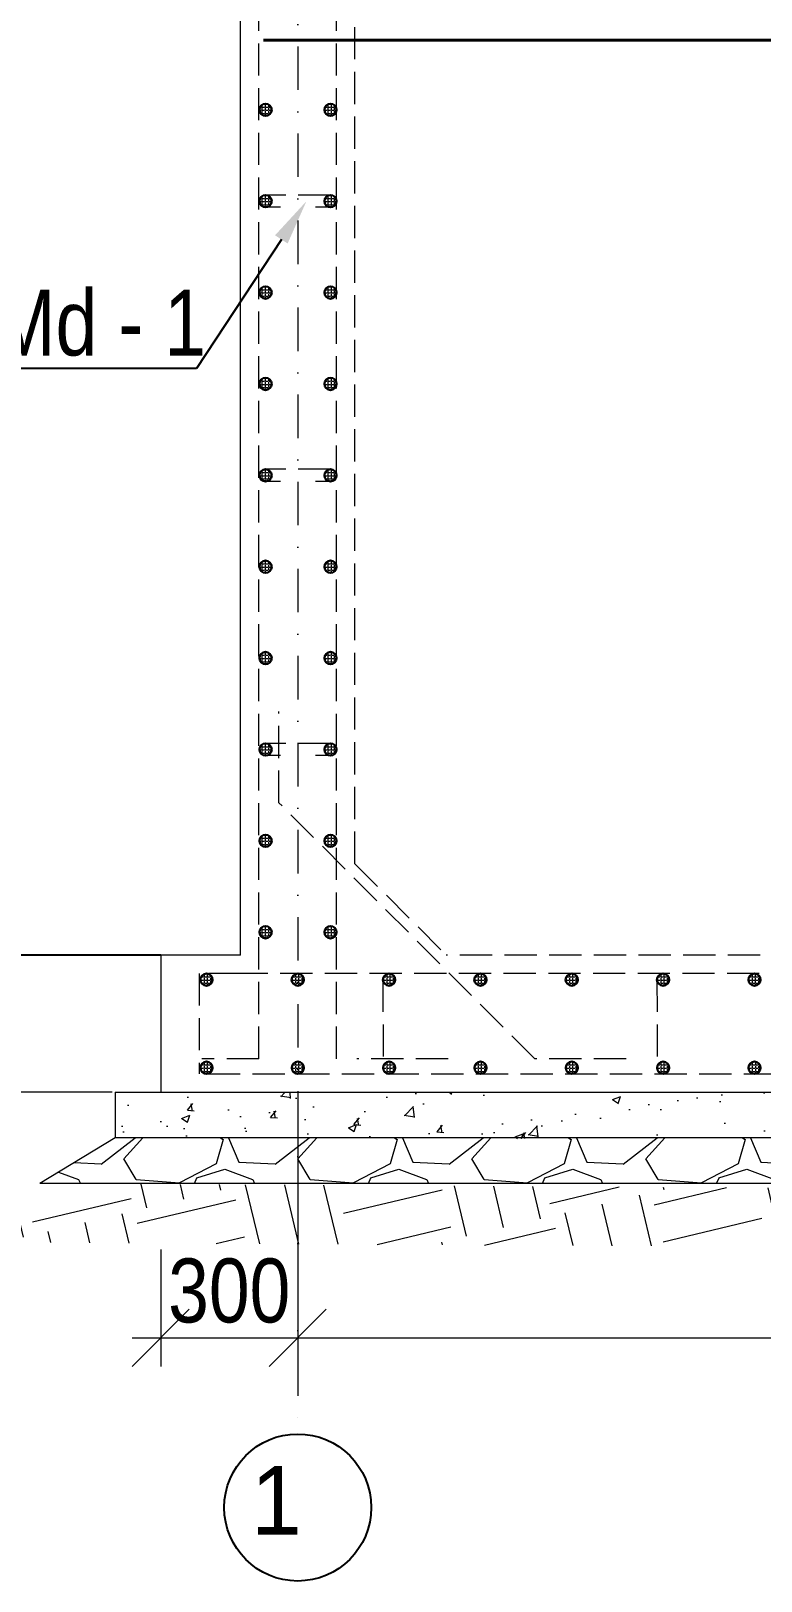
# Model space of a CAD drawing. Header units: millimetres. Extents: x 1177285 to 1225570, y -905119 to -683091.
# Drawn here: x 1190257 to 1193454, y -793271 to -786486 of the extents above; entities that cross this region are included whole.
import ezdxf
from ezdxf import colors
from ezdxf.entities.mleader import LeaderData, LeaderLine
from ezdxf.math import Vec2, Vec3

# ---------------------------------------------------------------- set-up
doc = ezdxf.new("R2010")
doc.units = ezdxf.units.MM
doc.linetypes.add('DASHDOT', pattern=[25.4, 12.7, -6.35, 0, -6.35])
doc.linetypes.add('Hidden Line', pattern=[391.222223, 282.222223, -109])
doc.layers.add('Annotation - Text', color=7, linetype='Continuous')
doc.styles.add('style3', font='ARIAAL_.TTF', dxfattribs={"height": 300})
doc.styles.add('style6', font='ARIALN.TTF', dxfattribs={"height": 300})
doc.styles.add('yazitipi', font='ARIALN.TTF')
doc.dimstyles.new('sevda', dxfattribs={"dimscale": 100, "dimtxt": 2.8, "dimasz": 2.5, "dimexe": 1.25, "dimexo": 0.625, "dimtad": 1, "dimtxsty": 'yazitipi', "dimblk": 'OBLIQUE', "dimcen": 2.5, "dimdle": 1.25, "dimclrd": 253, "dimclre": 253, "dimclrt": 73, "dimaunit": 1, "dimadec": 3, "dimazin": 0, "dimtfac": 1, "dimtmove": 1, "dimatfit": 3, "dimfxl": 1, "dimlwd": 13, "dimlwe": 13, "dimarcsym": 0})
pattern_1 = [(0, (-812070.174, 730261.184), (0, 13.97), [10.16, -3.81]), (90, (-812070.174, 730261.184), (-13.97, 9e-16), [10.16, -3.81])]
pattern_2 = [(0, (-812354.322, 730261.184), (0, 13.97), [10.16, -3.81]), (90, (-812354.322, 730261.184), (-13.97, 9e-16), [10.16, -3.81])]
pattern_3 = [(0, (-812070.174, 730661.184), (0, 13.97), [10.16, -3.81]), (90, (-812070.174, 730661.184), (-13.97, 9e-16), [10.16, -3.81])]
pattern_4 = [(0, (-812354.322, 730661.184), (0, 13.97), [10.16, -3.81]), (90, (-812354.322, 730661.184), (-13.97, 9e-16), [10.16, -3.81])]

# ---------------------------------------------------------------- blocks, each defined once
blk = doc.blocks.new('_Oblique')
at = {"color": 0, "linetype": 'ByBlock', "lineweight": -2}
blk.add_line((-0.5, -0.5), (0.5, 0.5), dxfattribs=at)
blk = doc.blocks.new('*D205')
at = {"color": 253, "lineweight": 13, "ltscale": 15, "transparency": 16777216}
for p, q in [((1191424.9, -791193.7), (1191424.9, -792331.7)), ((1197424.9, -791193.7), (1197424.9, -792331.7)), ((1191299.9, -792206.7), (1197549.9, -792206.7))]:
    blk.add_line(p, q, dxfattribs=at)
at = {"layer": 'Defpoints', "color": 0, "lineweight": 30, "ltscale": 15, "transparency": 16777216}
for p in [(1191424.9, -791131.2), (1197424.9, -791131.2), (1197424.9, -792206.7)]:
    blk.add_point(p, dxfattribs=at)
at = {"color": 253, "lineweight": 13, "ltscale": 15, "transparency": 16777216, "xscale": 250, "yscale": 250, "zscale": 250, "rotation": 180}
blk.add_blockref('_Oblique', (1191424.9, -792206.7), dxfattribs=at)
at = {"color": 253, "lineweight": 13, "ltscale": 15, "transparency": 16777216, "xscale": 250, "yscale": 250, "zscale": 250}
blk.add_blockref('_Oblique', (1197424.9, -792206.7), dxfattribs=at)
at = {"color": 73, "ltscale": 15, "transparency": 16777216, "insert": (1194424.9, -792001.2), "char_height": 280, "attachment_point": 5, "style": 'yazitipi'}
blk.add_mtext('3000', dxfattribs=at)
blk = doc.blocks.new('*D206')
at = {"color": 253, "lineweight": 13, "ltscale": 15, "transparency": 16777216}
for p, q in [((1190824.9, -791819.3), (1190824.9, -792331.7)), ((1191424.9, -791819.3), (1191424.9, -792331.7)), ((1190699.9, -792206.7), (1191549.9, -792206.7))]:
    blk.add_line(p, q, dxfattribs=at)
at = {"layer": 'Defpoints', "color": 0, "lineweight": 30, "ltscale": 15, "transparency": 16777216}
for p in [(1190824.9, -791756.8), (1191424.9, -791756.8), (1191424.9, -792206.7)]:
    blk.add_point(p, dxfattribs=at)
at = {"color": 253, "lineweight": 13, "ltscale": 15, "transparency": 16777216, "xscale": 250, "yscale": 250, "zscale": 250, "rotation": 180}
blk.add_blockref('_Oblique', (1190824.9, -792206.7), dxfattribs=at)
at = {"color": 253, "lineweight": 13, "ltscale": 15, "transparency": 16777216, "xscale": 250, "yscale": 250, "zscale": 250}
blk.add_blockref('_Oblique', (1191424.9, -792206.7), dxfattribs=at)
at = {"color": 73, "ltscale": 15, "transparency": 16777216, "insert": (1191124.9, -792001.2), "char_height": 280, "attachment_point": 5, "style": 'yazitipi'}
blk.add_mtext('300', dxfattribs=at)
blk = doc.blocks.new('*D208')
at = {"color": 253, "lineweight": 13, "ltscale": 15, "transparency": 16777216}
for p, q in [((1190018.5, -791256.2), (1190018.5, -790406.2)), ((1190612.4, -790531.2), (1189893.5, -790531.2)), ((1190612.4, -791131.2), (1189893.5, -791131.2))]:
    blk.add_line(p, q, dxfattribs=at)
at = {"layer": 'Defpoints', "color": 0, "lineweight": 30, "ltscale": 15, "transparency": 16777216}
for p in [(1190018.5, -790531.2), (1190674.9, -790531.2), (1190674.9, -791131.2)]:
    blk.add_point(p, dxfattribs=at)
at = {"color": 253, "lineweight": 13, "ltscale": 15, "transparency": 16777216, "xscale": 250, "yscale": 250, "zscale": 250}
for p, rotation in [((1190018.5, -790531.2), 90), ((1190018.5, -791131.2), 270)]:
    blk.add_blockref('_Oblique', p, dxfattribs=dict(at, rotation=rotation))
at = {"color": 73, "ltscale": 15, "transparency": 16777216, "insert": (1189813, -790831.2), "char_height": 280, "attachment_point": 5, "rotation": 90, "style": 'yazitipi'}
blk.add_mtext('300', dxfattribs=at)
blk = doc.blocks.new('*D211')
at = {"color": 253, "lineweight": 13, "ltscale": 15, "transparency": 16777216}
for p, q in [((1190018.5, -782706.2), (1190018.5, -790656.2)), ((1190890.4, -782831.2), (1189893.5, -782831.2)), ((1190890.4, -790531.2), (1189893.5, -790531.2))]:
    blk.add_line(p, q, dxfattribs=at)
at = {"layer": 'Defpoints', "color": 0, "lineweight": 30, "ltscale": 15, "transparency": 16777216}
for p in [(1190952.9, -782831.2), (1190018.5, -790531.2), (1190952.9, -790531.2)]:
    blk.add_point(p, dxfattribs=at)
at = {"color": 253, "lineweight": 13, "ltscale": 15, "transparency": 16777216, "xscale": 250, "yscale": 250, "zscale": 250}
for p, rotation in [((1190018.5, -782831.2), 90), ((1190018.5, -790531.2), 270)]:
    blk.add_blockref('_Oblique', p, dxfattribs=dict(at, rotation=rotation))
at = {"color": 73, "ltscale": 15, "transparency": 16777216, "insert": (1189813, -786681.2), "char_height": 280, "attachment_point": 5, "rotation": 90, "style": 'yazitipi'}
blk.add_mtext('3850', dxfattribs=at)

msp = doc.modelspace()

# ---------------------------------------------------------------- hatches: boundary and pattern name
at = {"lineweight": 9, "ltscale": 15}
h = msp.add_hatch(dxfattribs=at)
h.set_pattern_fill('ANGLE', color=256, scale=2)
h.set_pattern_definition([(0, (-812070.174, 733061.184), (0, 13.97), [10.16, -3.81]), (90, (-812070.174, 733061.184), (-13.97, 9e-16), [10.16, -3.81])])
edge = h.paths.add_edge_path()
edge.add_arc((1191283.948, -786831.182), 26.767, 0, 360)
h = msp.add_hatch(dxfattribs=at)
h.set_pattern_fill('ANGLE', color=256, scale=2)
h.set_pattern_definition([(0, (-812354.322, 733061.184), (0, 13.97), [10.16, -3.81]), (90, (-812354.322, 733061.184), (-13.97, 9e-16), [10.16, -3.81])])
edge = h.paths.add_edge_path()
edge.add_arc((1191568.096, -786831.182), 26.767, 0, 360)
h = msp.add_hatch(dxfattribs=at)
h.set_pattern_fill('ANGLE', color=256, scale=2)
h.set_pattern_definition([(0, (-812070.174, 732661.184), (0, 13.97), [10.16, -3.81]), (90, (-812070.174, 732661.184), (-13.97, 9e-16), [10.16, -3.81])])
edge = h.paths.add_edge_path()
edge.add_arc((1191283.948, -787231.182), 26.767, 0, 360)
h = msp.add_hatch(dxfattribs=at)
h.set_pattern_fill('ANGLE', color=256, scale=2)
h.set_pattern_definition([(0, (-812354.322, 732661.184), (0, 13.97), [10.16, -3.81]), (90, (-812354.322, 732661.184), (-13.97, 9e-16), [10.16, -3.81])])
edge = h.paths.add_edge_path()
edge.add_arc((1191568.096, -787231.182), 26.767, 0, 360)
h = msp.add_hatch(dxfattribs=at)
h.set_pattern_fill('ANGLE', color=256, scale=2)
h.set_pattern_definition([(0, (-812070.174, 732261.184), (0, 13.97), [10.16, -3.81]), (90, (-812070.174, 732261.184), (-13.97, 9e-16), [10.16, -3.81])])
edge = h.paths.add_edge_path()
edge.add_arc((1191283.948, -787631.182), 26.767, 0, 360)
h = msp.add_hatch(dxfattribs=at)
h.set_pattern_fill('ANGLE', color=256, scale=2)
h.set_pattern_definition([(0, (-812354.322, 732261.184), (0, 13.97), [10.16, -3.81]), (90, (-812354.322, 732261.184), (-13.97, 9e-16), [10.16, -3.81])])
edge = h.paths.add_edge_path()
edge.add_arc((1191568.096, -787631.182), 26.767, 0, 360)
h = msp.add_hatch(dxfattribs=at)
h.set_pattern_fill('ANGLE', color=256, scale=2)
h.set_pattern_definition([(0, (-812070.174, 731861.184), (0, 13.97), [10.16, -3.81]), (90, (-812070.174, 731861.184), (-13.97, 9e-16), [10.16, -3.81])])
edge = h.paths.add_edge_path()
edge.add_arc((1191283.948, -788031.182), 26.767, 0, 360)
h = msp.add_hatch(dxfattribs=at)
h.set_pattern_fill('ANGLE', color=256, scale=2)
h.set_pattern_definition([(0, (-812354.322, 731861.184), (0, 13.97), [10.16, -3.81]), (90, (-812354.322, 731861.184), (-13.97, 9e-16), [10.16, -3.81])])
edge = h.paths.add_edge_path()
edge.add_arc((1191568.096, -788031.182), 26.767, 0, 360)
h = msp.add_hatch(dxfattribs=at)
h.set_pattern_fill('ANGLE', color=256, scale=2)
h.set_pattern_definition([(0, (-812070.174, 731461.184), (0, 13.97), [10.16, -3.81]), (90, (-812070.174, 731461.184), (-13.97, 9e-16), [10.16, -3.81])])
edge = h.paths.add_edge_path()
edge.add_arc((1191283.948, -788431.182), 26.767, 0, 360)
h = msp.add_hatch(dxfattribs=at)
h.set_pattern_fill('ANGLE', color=256, scale=2)
h.set_pattern_definition([(0, (-812354.322, 731461.184), (0, 13.97), [10.16, -3.81]), (90, (-812354.322, 731461.184), (-13.97, 9e-16), [10.16, -3.81])])
edge = h.paths.add_edge_path()
edge.add_arc((1191568.096, -788431.182), 26.767, 0, 360)
h = msp.add_hatch(dxfattribs=at)
h.set_pattern_fill('ANGLE', color=256, scale=2)
h.set_pattern_definition([(0, (-812070.174, 731061.184), (0, 13.97), [10.16, -3.81]), (90, (-812070.174, 731061.184), (-13.97, 9e-16), [10.16, -3.81])])
edge = h.paths.add_edge_path()
edge.add_arc((1191283.948, -788831.182), 26.767, 0, 360)
h = msp.add_hatch(dxfattribs=at)
h.set_pattern_fill('ANGLE', color=256, scale=2)
h.set_pattern_definition([(0, (-812354.322, 731061.184), (0, 13.97), [10.16, -3.81]), (90, (-812354.322, 731061.184), (-13.97, 9e-16), [10.16, -3.81])])
edge = h.paths.add_edge_path()
edge.add_arc((1191568.096, -788831.182), 26.767, 0, 360)
h = msp.add_hatch(dxfattribs=at)
h.set_pattern_fill('ANGLE', color=256, scale=2)
h.set_pattern_definition(pattern_3)
edge = h.paths.add_edge_path()
edge.add_arc((1191283.948, -789231.182), 26.767, 0, 360)
h = msp.add_hatch(dxfattribs=at)
h.set_pattern_fill('ANGLE', color=256, scale=2)
h.set_pattern_definition(pattern_3)
edge = h.paths.add_edge_path()
edge.add_arc((1191283.948, -789231.182), 26.767, 0, 360)
h = msp.add_hatch(dxfattribs=at)
h.set_pattern_fill('ANGLE', color=256, scale=2)
h.set_pattern_definition(pattern_4)
edge = h.paths.add_edge_path()
edge.add_arc((1191568.096, -789231.182), 26.767, 0, 360)
h = msp.add_hatch(dxfattribs=at)
h.set_pattern_fill('ANGLE', color=256, scale=2)
h.set_pattern_definition(pattern_4)
edge = h.paths.add_edge_path()
edge.add_arc((1191568.096, -789231.182), 26.767, 0, 360)
h = msp.add_hatch(dxfattribs=at)
h.set_pattern_fill('ANGLE', color=256, scale=2)
h.set_pattern_definition(pattern_1)
edge = h.paths.add_edge_path()
edge.add_arc((1191283.948, -789631.182), 26.767, 0, 360)
h = msp.add_hatch(dxfattribs=at)
h.set_pattern_fill('ANGLE', color=256, scale=2)
h.set_pattern_definition(pattern_1)
edge = h.paths.add_edge_path()
edge.add_arc((1191283.948, -789631.182), 26.767, 0, 360)
h = msp.add_hatch(dxfattribs=at)
h.set_pattern_fill('ANGLE', color=256, scale=2)
h.set_pattern_definition(pattern_1)
edge = h.paths.add_edge_path()
edge.add_arc((1191283.948, -789631.182), 26.767, 0, 360)
h = msp.add_hatch(dxfattribs=at)
h.set_pattern_fill('ANGLE', color=256, scale=2)
h.set_pattern_definition(pattern_2)
edge = h.paths.add_edge_path()
edge.add_arc((1191568.096, -789631.182), 26.767, 0, 360)
h = msp.add_hatch(dxfattribs=at)
h.set_pattern_fill('ANGLE', color=256, scale=2)
h.set_pattern_definition(pattern_2)
edge = h.paths.add_edge_path()
edge.add_arc((1191568.096, -789631.182), 26.767, 0, 360)
h = msp.add_hatch(dxfattribs=at)
h.set_pattern_fill('ANGLE', color=256, scale=2)
h.set_pattern_definition(pattern_2)
edge = h.paths.add_edge_path()
edge.add_arc((1191568.096, -789631.182), 26.767, 0, 360)
h = msp.add_hatch(dxfattribs=at)
h.set_pattern_fill('ANGLE', color=256, scale=2)
h.set_pattern_definition([(0, (-812070.174, 729861.184), (0, 13.97), [10.16, -3.81]), (90, (-812070.174, 729861.184), (-13.97, 9e-16), [10.16, -3.81])])
edge = h.paths.add_edge_path()
edge.add_arc((1191283.948, -790031.182), 26.767, 0, 360)
h = msp.add_hatch(dxfattribs=at)
h.set_pattern_fill('ANGLE', color=256, scale=2)
h.set_pattern_definition([(0, (-812354.322, 729861.184), (0, 13.97), [10.16, -3.81]), (90, (-812354.322, 729861.184), (-13.97, 9e-16), [10.16, -3.81])])
edge = h.paths.add_edge_path()
edge.add_arc((1191568.096, -790031.182), 26.767, 0, 360)
h = msp.add_hatch(dxfattribs=at)
h.set_pattern_fill('ANGLE', color=256, scale=2)
h.set_pattern_definition([(0, (-812070.174, 729461.184), (0, 13.97), [10.16, -3.81]), (90, (-812070.174, 729461.184), (-13.97, 9e-16), [10.16, -3.81])])
edge = h.paths.add_edge_path()
edge.add_arc((1191283.948, -790431.182), 26.767, 0, 360)
h = msp.add_hatch(dxfattribs=at)
h.set_pattern_fill('ANGLE', color=256, scale=2)
h.set_pattern_definition([(0, (-812354.322, 729461.184), (0, 13.97), [10.16, -3.81]), (90, (-812354.322, 729461.184), (-13.97, 9e-16), [10.16, -3.81])])
edge = h.paths.add_edge_path()
edge.add_arc((1191568.096, -790431.182), 26.767, 0, 360)
h = msp.add_hatch(dxfattribs=at)
h.set_pattern_fill('ANGLE', color=256, scale=2)
h.set_pattern_definition([(0, (-821111.09, 729253.62), (0, 13.97), [10.16, -3.81]), (90, (-821111.09, 729253.62), (-13.97, 9e-16), [10.16, -3.81])])
edge = h.paths.add_edge_path()
edge.add_arc((1191024.863, -790638.746), 26.767, 0, 360)
h = msp.add_hatch(dxfattribs=at)
h.set_pattern_fill('ANGLE', color=256, scale=2)
h.set_pattern_definition([(0, (-820711.09, 729253.62), (0, 13.97), [10.16, -3.81]), (90, (-820711.09, 729253.62), (-13.97, 9e-16), [10.16, -3.81])])
edge = h.paths.add_edge_path()
edge.add_arc((1191424.863, -790638.746), 26.767, 0, 360)
h = msp.add_hatch(dxfattribs=at)
h.set_pattern_fill('ANGLE', color=256, scale=2)
h.set_pattern_definition([(0, (-820311.09, 729253.62), (0, 13.97), [10.16, -3.81]), (90, (-820311.09, 729253.62), (-13.97, 9e-16), [10.16, -3.81])])
edge = h.paths.add_edge_path()
edge.add_arc((1191824.863, -790638.746), 26.767, 0, 360)
h = msp.add_hatch(dxfattribs=at)
h.set_pattern_fill('ANGLE', color=256, scale=2)
h.set_pattern_definition([(0, (-819911.09, 729253.62), (0, 13.97), [10.16, -3.81]), (90, (-819911.09, 729253.62), (-13.97, 9e-16), [10.16, -3.81])])
edge = h.paths.add_edge_path()
edge.add_arc((1192224.863, -790638.746), 26.767, 0, 360)
h = msp.add_hatch(dxfattribs=at)
h.set_pattern_fill('ANGLE', color=256, scale=2)
h.set_pattern_definition([(0, (-819511.09, 729253.62), (0, 13.97), [10.16, -3.81]), (90, (-819511.09, 729253.62), (-13.97, 9e-16), [10.16, -3.81])])
edge = h.paths.add_edge_path()
edge.add_arc((1192624.863, -790638.746), 26.767, 0, 360)
h = msp.add_hatch(dxfattribs=at)
h.set_pattern_fill('ANGLE', color=256, scale=2)
h.set_pattern_definition([(0, (-819111.09, 729253.62), (0, 13.97), [10.16, -3.81]), (90, (-819111.09, 729253.62), (-13.97, 9e-16), [10.16, -3.81])])
edge = h.paths.add_edge_path()
edge.add_arc((1193024.863, -790638.746), 26.767, 0, 360)
h = msp.add_hatch(dxfattribs=at)
h.set_pattern_fill('ANGLE', color=256, scale=2)
h.set_pattern_definition([(0, (-818711.09, 729253.62), (0, 13.97), [10.16, -3.81]), (90, (-818711.09, 729253.62), (-13.97, 9e-16), [10.16, -3.81])])
edge = h.paths.add_edge_path()
edge.add_arc((1193424.863, -790638.746), 26.767, 0, 360)
h = msp.add_hatch(dxfattribs=at)
h.set_pattern_fill('ANGLE', color=256, scale=2)
h.set_pattern_definition([(0, (-821110.795, 728867.951), (0, 13.97), [10.16, -3.81]), (90, (-821110.795, 728867.951), (-13.97, 9e-16), [10.16, -3.81])])
edge = h.paths.add_edge_path()
edge.add_arc((1191025.158, -791024.415), 26.767, 0, 360)
h = msp.add_hatch(dxfattribs=at)
h.set_pattern_fill('ANGLE', color=256, scale=2)
h.set_pattern_definition([(0, (-820710.795, 728867.951), (0, 13.97), [10.16, -3.81]), (90, (-820710.795, 728867.951), (-13.97, 9e-16), [10.16, -3.81])])
edge = h.paths.add_edge_path()
edge.add_arc((1191425.158, -791024.415), 26.767, 0, 360)
h = msp.add_hatch(dxfattribs=at)
h.set_pattern_fill('ANGLE', color=256, scale=2)
h.set_pattern_definition([(0, (-820310.795, 728867.951), (0, 13.97), [10.16, -3.81]), (90, (-820310.795, 728867.951), (-13.97, 9e-16), [10.16, -3.81])])
edge = h.paths.add_edge_path()
edge.add_arc((1191825.158, -791024.415), 26.767, 0, 360)
h = msp.add_hatch(dxfattribs=at)
h.set_pattern_fill('ANGLE', color=256, scale=2)
h.set_pattern_definition([(0, (-819910.795, 728867.951), (0, 13.97), [10.16, -3.81]), (90, (-819910.795, 728867.951), (-13.97, 9e-16), [10.16, -3.81])])
edge = h.paths.add_edge_path()
edge.add_arc((1192225.158, -791024.415), 26.767, 0, 360)
h = msp.add_hatch(dxfattribs=at)
h.set_pattern_fill('ANGLE', color=256, scale=2)
h.set_pattern_definition([(0, (-819510.795, 728867.951), (0, 13.97), [10.16, -3.81]), (90, (-819510.795, 728867.951), (-13.97, 9e-16), [10.16, -3.81])])
edge = h.paths.add_edge_path()
edge.add_arc((1192625.158, -791024.415), 26.767, 0, 360)
h = msp.add_hatch(dxfattribs=at)
h.set_pattern_fill('ANGLE', color=256, scale=2)
h.set_pattern_definition([(0, (-819110.795, 728867.951), (0, 13.97), [10.16, -3.81]), (90, (-819110.795, 728867.951), (-13.97, 9e-16), [10.16, -3.81])])
edge = h.paths.add_edge_path()
edge.add_arc((1193025.158, -791024.415), 26.767, 0, 360)
h = msp.add_hatch(dxfattribs=at)
h.set_pattern_fill('ANGLE', color=256, scale=2)
h.set_pattern_definition([(0, (-818710.795, 728867.951), (0, 13.97), [10.16, -3.81]), (90, (-818710.795, 728867.951), (-13.97, 9e-16), [10.16, -3.81])])
edge = h.paths.add_edge_path()
edge.add_arc((1193425.158, -791024.415), 26.767, 0, 360)
at = {"lineweight": 5, "ltscale": 5}
h = msp.add_hatch(dxfattribs=at)
h.set_pattern_fill('AR-CONC', color=4, scale=2)
h.set_pattern_definition([(50, (-547049.52, 619890.77), (364.369338, -31.87817), [38.1, -419.1]), (355, (-547049.52, 619890.77), (-70.48684, 382.11369), [30.48, -335.28117]), (100.451445, (-547019.16, 619888.1), (293.882494, 350.235504), [32.38002, -356.18049]), (46.1842, (-547049.5, 619992.37), (542.15808, -84.08466), [57.15, -628.65]), (96.635558, (-547004.34, 619985.37), (474.80827, 494.85225), [48.57005, -534.27122]), (351.18415, (-547049.5, 619992.4), (474.80827, 494.85225), [45.71993, -502.91946]), (21, (-546998.72, 619966.97), (303.228783, -204.530396), [38.1, -419.1]), (326, (-546998.72, 619966.97), (123.604057, 368.37593), [30.48, -335.28]), (71.451445, (-546973.45, 619949.93), (426.83284, 163.84554), [32.38002, -356.179875]), (37.5, (-547049.52, 619890.77), (6.1772065, 169.110078), [0, -331.216, 0, -340.36, 0, -336.55]), (7.5, (-547049.52, 619890.77), (133.639325, 200.36115), [0, -194.056, 0, -323.596, 0, -128.27]), (327.5, (-547162.8, 619890.77), (271.18119, -11.457488), [0, -127, 0, -396.24, 0, -525.78]), (317.5, (-547213.6, 619890.77), (296.258363, 50.852982), [0, -165.1, 0, -263.144, 0, -373.38])])
h.paths.add_polyline_path([(1198224.863, -791332.477), (1198224.863, -791132.477), (1190624.863, -791134.937), (1190624.863, -791334.937)])
h = msp.add_hatch(dxfattribs=at)
h.set_pattern_fill('GRAVEL', color=161, scale=30)
h.set_pattern_definition([(228.0127875, (-394834.76, 614272.07), (-6096.0000005, -6857.9999996), [102.51643, -10149.1451]), (184.969741, (-394903.34, 614195.87), (9143.9999964, 762.0000434), [175.92142, -17416.21467]), (132.510447, (-395078.6, 614180.63), (7620.0000032, -8381.9999971), [124.04446, -12280.41684]), (267.273689, (-395375.78, 613990.13), (762.0000016, 15239.9999999), [160.20136, -15859.93123]), (292.8336542, (-395383.4, 613830.11), (-3810.0000003, 9143.99999987), [157.0901, -15551.94232]), (357.273689, (-395322.44, 613685.33), (-15239.9999999, 762.0000016), [160.20136, -15859.93123]), (37.6942405, (-395162.42, 613677.71), (-9905.99999956, -7620.00000057), [211.8581, -20973.9346]), (72.2553284, (-394994.78, 613807.25), (5334.00000143, 16763.99999954), [200.01586, -19801.57698]), (121.4295656, (-394933.82, 613997.75), (-6096.00000086, 9905.99999947), [160.7439, -15913.6637]), (175.2363583, (-395017.64, 614134.91), (8381.9999999, -762.0000013), [183.51398, -8992.18108]), (222.3974378, (-395200.52, 614150.15), (-9143.9999997, -8382.00000032), [237.32338, -23495.03175]), (138.814075, (-394621.4, 613982.51), (-5333.9999997, 4572.0000004), [81.00136, -8019.16975]), (171.4692344, (-394682.36, 614035.85), (9906.0000003, -1523.9999983), [154.1046, -15256.3917]), (225, (-394834.76, 614058.7), (-1e-13, -762), [107.7628, -969.86793]), (203.1985905, (-394888.1, 614150.15), (3810, 1523.9999997), [58.0324, -5745.1867]), (291.8014095, (-394941.44, 614127.29), (-762, 2286), [82.06969, -4021.4259]), (30.9637565, (-394910.96, 614051.09), (2286, 1524), [133.2959, -4309.88945]), (161.565051, (-394796.66, 614119.67), (1524, -762), [96.38614, -2313.26944]), (16.3895403, (-395383.4, 614127.29), (7620, 2286), [135.0264, -13367.648]), (70.346176, (-395253.86, 614165.39), (-3048.0000003, -8381.9999999), [113.27968, -11214.6647]), (293.1985905, (-394796.66, 614272.07), (-1523.9999997, 3810), [116.06403, -5687.15508]), (343.6104597, (-394750.94, 614165.39), (-7620.0000002, 2285.9999995), [135.0264, -13367.648]), (339.443955, (-395383.4, 613654.85), (-3810, 1524), [130.21056, -6380.3203]), (294.7751406, (-395261.48, 613609.13), (-3810.0000045, 8381.999998), [109.10164, -10801.07801]), (66.8014095, (-394789.04, 613510.07), (1523.9999998, 3810), [116.06403, -5687.15508]), (17.3540246, (-394743.32, 613616.75), (-9905.9999998, -3048.0000006), [127.73482, -12645.7128]), (69.443955, (-395162.42, 613510.07), (-1524, -3810), [65.10528, -6445.42557]), (101.3099325, (-394834.76, 613510.07), (-762, 3048), [38.85438, -3846.5985]), (165.963757, (-394842.38, 613548.17), (2286, -762), [157.0901, -2984.71638]), (186.009006, (-394994.78, 613586.27), (7619.99999996, 762.0000004), [145.5801, -14412.40946]), (303.690068, (-394910.96, 613982.5), (-762, 1524), [109.89716, -2637.5329]), (353.1572266, (-394850, 613891.07), (12954.0000001, -1523.99999932), [191.86703, -18994.80272]), (60.945396, (-394659.5, 613868.21), (-3048, -5334), [78.45247, -7766.8177]), (90, (-394621.4, 613936.8), (-762, 762), [45.72, -716.28]), (120.2564372, (-395010.02, 613609.13), (3047.9999996, -5334.0000002), [105.8601, -10480.18223]), (48.0127875, (-395063.36, 613700.57), (6096.0000005, 6857.9999996), [205.03286, -10046.62866]), (0, (-394926.2, 613853), (762, 762), [198.12, -563.88]), (325.3048465, (-394728.08, 613852.97), (7620.0000029, -5333.9999959), [120.48287, -11927.79502]), (254.054604, (-394629.02, 613784.39), (-762, -3048), [110.94872, -5436.495]), (207.6459754, (-394659.5, 613677.71), (-14478.00000053, -7619.999999), [180.64353, -17883.73933]), (175.4260787, (-394819.52, 613593.89), (-9906, 762), [191.10884, -18919.75394])])
h.paths.add_polyline_path([(1198554.407, -791531.182), (1198224.863, -791331.182), (1190624.863, -791331.182), (1190295.32, -791531.182)])
at = {"layer": 'Annotation - Text', "lineweight": 5, "ltscale": 20}
h = msp.add_hatch(dxfattribs=at)
h.set_pattern_fill('EARTH', color=253, scale=70, angle=-76.6397816)
h.set_pattern_definition([(283.360218, (-547049.5, 619890.77), (535.18199, -329.7586), [444.5, -444.5]), (283.360218, (-546887.34, 619929.3), (535.18199, -329.7586), [444.5, -444.5]), (283.360218, (-546725.17, 619967.8), (535.18199, -329.7586), [444.5, -444.5]), (13.360218, (-546658.27, 619926.6), (329.7586, 535.18199), [444.5, -444.5]), (13.360218, (-546619.75, 619764.4), (329.7586, 535.18199), [444.5, -444.5]), (13.360218, (-546581.24, 619602.23), (329.7586, 535.18199), [444.5, -444.5])])
h.paths.add_polyline_path([(1198897.424, -791815.534), (1198866.471, -791531.182), (1198850.595, -791814.923)])
h.paths.add_polyline_path([(1190295.32, -791531.182), (1194964.571, -791558.218), (1194964.571, -791815.534), (1190073.649, -791788.302)])
h.paths.add_polyline_path([(1198883.951, -791815.534), (1198883.951, -791531.182), (1194964.571, -791531.182), (1194964.571, -791815.534)])

# ---------------------------------------------------------------- linework, layer by layer
at = {"linetype": 'DASHDOT', "lineweight": 15, "ltscale": 15}
msp.add_line((1191424.863, -782361.516), (1191424.863, -792627.469), dxfattribs=at)
at = {"lineweight": 13, "ltscale": 15}
msp.add_line((1191174.863, -790531.182), (1191174.863, -782531.182), dxfattribs=at)
at = {"color": 161, "linetype": 'Hidden Line', "lineweight": 13, "ltscale": 0.5}
for p, q in [((1191254.863, -790984.782), (1191254.863, -782631.182)), ((1191594.863, -790984.782), (1191594.863, -782631.182)), ((1191568.096, -787204.415), (1191283.948, -787204.415)), ((1191350.028, -787257.949), (1191283.948, -787257.949)), ((1191568.096, -787257.949), (1191502.016, -787257.949)), ((1191568.096, -788404.415), (1191283.948, -788404.415)), ((1191350.028, -788457.949), (1191283.948, -788457.949)), ((1191568.096, -788457.949), (1191502.016, -788457.949)), ((1191568.096, -789604.415), (1191283.948, -789604.415)), ((1191350.028, -789657.949), (1191283.948, -789657.949)), ((1191568.096, -789657.949), (1191502.016, -789657.949)), ((1191798.096, -790638.746), (1191798.391, -791024.415)), ((1192998.096, -790638.746), (1192998.391, -791024.415)), ((1191254.863, -790984.782), (1191004.863, -790984.782)), ((1192083.832, -790984.782), (1191683.832, -790984.782))]:
    msp.add_line(p, q, dxfattribs=at)
at = {"color": 71, "linetype": 'Hidden Line', "lineweight": 13, "ltscale": 0.5}
for q in [(1191674.863, -783231.182), (1192074.863, -790531.182)]:
    msp.add_line((1191674.863, -790131.182), q, dxfattribs=at)
at = {"color": 73, "lineweight": 40, "ltscale": 0.5}
msp.add_line((1191274.863, -786526.116), (1197574.863, -786526.116), dxfattribs=at)
at = {"ltscale": 15}
msp.add_line((1190824.863, -790531.182), (1188844.967, -790531.182), dxfattribs=at)
at = {"color": 1, "lineweight": 9, "ltscale": 5}
for p, q in [((1190624.863, -791131.182), (1190624.863, -791331.182)), ((1190624.863, -791131.182), (1190824.863, -791131.182)), ((1190624.863, -791331.182), (1190295.32, -791531.182)), ((1198224.863, -791331.182), (1190624.863, -791331.182)), ((1198554.407, -791531.182), (1190295.32, -791531.182))]:
    msp.add_line(p, q, dxfattribs=at)
at = {"color": 161, "linetype": 'Hidden Line', "lineweight": 13, "ltscale": 0.5}
for points in [[(1192862.527, -790984.6), (1192462.527, -790984.6), (1191342.246, -789864.319), (1191342.246, -789464.319)], [(1197944.863, -791048.518), (1197944.863, -790611.182), (1191174.863, -790611.182), (1190993.832, -790611.182), (1190993.832, -791051.182)], [(1191031.172, -791051.182), (1197944.863, -791051.182)]]:
    msp.add_lwpolyline(points, dxfattribs=at)
at = {"lineweight": 13, "ltscale": 15}
msp.add_lwpolyline([(1191174.863, -790531.182), (1190824.863, -790531.182), (1190824.863, -791131.182), (1198024.863, -791131.182), (1198024.863, -790531.182), (1197674.863, -790531.182)], dxfattribs=at)
at = {"color": 71, "linetype": 'Hidden Line', "lineweight": 13, "ltscale": 0.5}
msp.add_lwpolyline([(1196774.863, -790531.182), (1192074.863, -790531.182)], dxfattribs=at)
at = {"lineweight": 30, "ltscale": 15}
for centre in [(1191283.948, -786831.182), (1191568.096, -786831.182), (1191283.948, -787231.182), (1191568.096, -787231.182), (1191283.948, -787631.182), (1191568.096, -787631.182), (1191283.948, -788031.182), (1191568.096, -788031.182), (1191283.948, -788431.182), (1191568.096, -788431.182), (1191283.948, -788831.182), (1191568.096, -788831.182), (1191283.948, -789231.182), (1191283.948, -789231.182), (1191568.096, -789231.182), (1191568.096, -789231.182), (1191283.948, -789631.182), (1191283.948, -789631.182), (1191283.948, -789631.182), (1191568.096, -789631.182), (1191568.096, -789631.182), (1191568.096, -789631.182), (1191283.948, -790031.182), (1191568.096, -790031.182), (1191283.948, -790431.182), (1191568.096, -790431.182), (1191024.863, -790638.746), (1191424.863, -790638.746), (1191824.863, -790638.746), (1192224.863, -790638.746), (1192624.863, -790638.746), (1193024.863, -790638.746), (1193424.863, -790638.746), (1191025.158, -791024.415), (1191425.158, -791024.415), (1191825.158, -791024.415), (1192225.158, -791024.415), (1192625.158, -791024.415), (1193025.158, -791024.415), (1193425.158, -791024.415)]:
    msp.add_circle(centre, 26.767, dxfattribs=at)
at = {"ltscale": 2}
msp.add_circle((1191424.863, -792949.195), 321.726, dxfattribs=at)

# ---------------------------------------------------------------- texts
at = {"ltscale": 2, "insert": (1191442.811, -792767.81), "char_height": 300, "width": 6406.56045, "attachment_point": 3, "style": 'style3'}
msp.add_mtext('1', dxfattribs=at)

# ---------------------------------------------------------------- dimensions: what is measured, and where the dimension line sits
at = {"ltscale": 15}
dim = msp.add_linear_dim(base=(1190018.458, -790531.182), p1=(1190952.911, -782831.182), p2=(1190952.911, -790531.182), angle=90, dimstyle='sevda', override={"dimtad": 3, "dimlfac": 0.5}, dxfattribs=at)
dim.commit()
dim.dimension.update_dxf_attribs({"geometry": '*D211', "text_midpoint": (1189812.997, -786681.182)})
dim = msp.add_linear_dim(base=(1190018.458, -790531.182), p1=(1190674.863, -791131.182), p2=(1190674.863, -790531.182), angle=90, dimstyle='sevda', override={"dimlfac": 0.5}, dxfattribs=at)
dim.commit()
dim.dimension.update_dxf_attribs({"geometry": '*D208', "text_midpoint": (1190018.458, -790831.182), "dimtype": 160})
dim = msp.add_linear_dim(base=(1197424.863, -792206.671), p1=(1191424.863, -791131.182), p2=(1197424.863, -791131.182), dimstyle='sevda', override={"dimlfac": 0.5}, dxfattribs=at)
dim.commit()
dim.dimension.update_dxf_attribs({"geometry": '*D205', "text_midpoint": (1194424.863, -792001.21)})
dim = msp.add_linear_dim(base=(1191424.863, -792206.671), p1=(1190824.863, -791756.75), p2=(1191424.863, -791756.75), dimstyle='sevda', override={"dimlfac": 0.5}, dxfattribs=at)
dim.commit()
dim.dimension.update_dxf_attribs({"geometry": '*D206', "text_midpoint": (1191124.863, -792206.671), "dimtype": 160})

# ---------------------------------------------------------------- leaders
at = {"color": 13, "linetype": 'ByBlock', "lineweight": 9}
ml = msp.add_multileader_mtext('Standard', dxfattribs=at)
ml.set_content('{\\fArial Narrow|b0|i0|c238|p34;\\C256;Md - 1      }', color=3, style='style6')
ml.set_leader_properties()
ml.build(insert=Vec2(0, 0))
ml.multileader.update_dxf_attribs({"text_left_attachment_type": 6, "text_right_attachment_type": 6, "dogleg_length": 0.36, "arrow_head_size": 200})
ctx = ml.context
ctx.base_point, ctx.char_height, ctx.arrow_head_size, ctx.landing_gap_size, ctx.plane_origin = Vec3(1190132.22, -787964.127), 287.5392, 200, 0.15, Vec3(1183386.476, -782644.953)
ctx.left_attachment, ctx.right_attachment, ctx.text_align_type = 6, 6, 1
notes = []
notes.append((ctx, [(1, (1, 1, 0), (1190980.984, -787964.127), (-1, 0), 0.36, [(0, [(1191462.91, -787231.298)], 0, [])])]))
ctx.mtext.insert, ctx.mtext.alignment, ctx.mtext.flow_direction = Vec3(1190556.422, -787619.08), 2, 5
for ctx, leaders in notes:
    for number, flags, end, landing, length, lines in leaders:
        leader = LeaderData()
        leader.index, (leader.has_last_leader_line, leader.has_dogleg_vector, leader.attachment_direction) = number, flags
        leader.last_leader_point, leader.dogleg_vector, leader.dogleg_length = Vec3(end), Vec3(landing), length
        for number, points, colour, breaks in lines:
            line = LeaderLine()
            line.index, line.vertices, line.color, line.breaks = number, Vec3.list(points), colors.encode_raw_color(colour), breaks
            leader.lines.append(line)
        ctx.leaders.append(leader)

doc.saveas('drawing.dxf')
